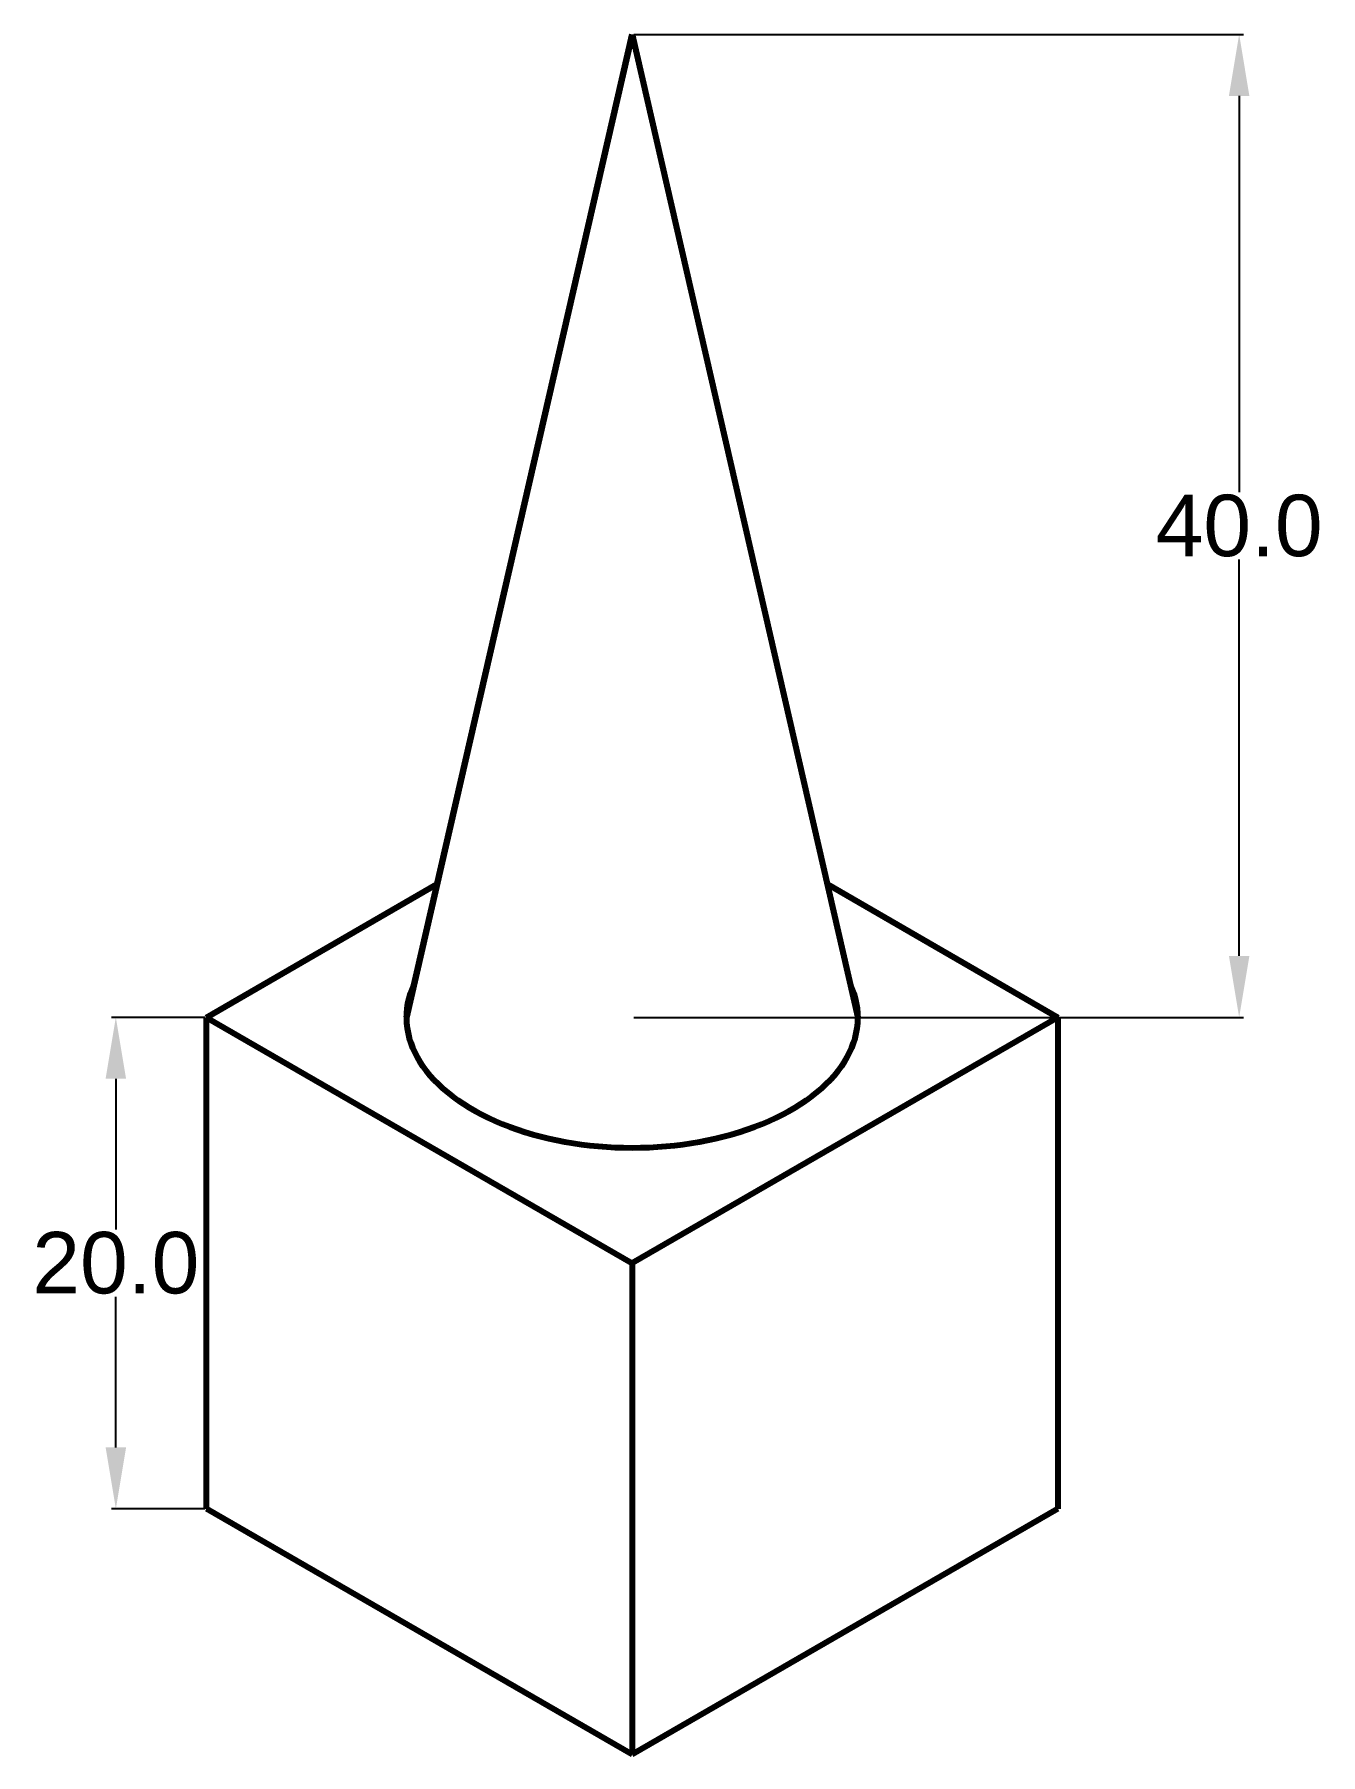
# Model space of a CAD drawing. Header units: millimetres. Extents: x 58.7 to 111.1, y 105.8 to 175.8.
import ezdxf

# ---------------------------------------------------------------- set-up
doc = ezdxf.new("R2010")
doc.units = ezdxf.units.MM
doc.layers.add('thick continuous', color=7, linetype='Continuous', lineweight=30)
doc.styles.get("Standard").update_dxf_attribs({"font": 'Arial.ttf'})
doc.dimstyles.get("Standard").update_dxf_attribs({"dimtxt": 2.5, "dimasz": 2.5, "dimexe": 0.18, "dimexo": 0.0625, "dimgap": 0.09, "dimtad": 0, "dimtih": 1, "dimtoh": 1, "dimdec": 1, "dimzin": 0, "dimdsep": 46, "dimtxsty": 'Standard', "dimcen": 0.09, "dimadec": 0, "dimazin": 0, "dimtfac": 1, "dimtdec": 1, "dimtofl": 0, "dimtmove": 0, "dimatfit": 3, "dimfxl": 1, "dimtolj": 1, "dimtzin": 0, "dimarcsym": 0})

# ---------------------------------------------------------------- blocks, each defined once
blk = doc.blocks.new('*D1')
at = {"layer": 'Defpoints', "color": 0, "transparency": 16777216}
for p in [(83.067, 175.835), (107.764, 175.835), (83.067, 135.835)]:
    blk.add_point(p, dxfattribs=at)
at = {"layer": 'thick continuous', "color": 0, "lineweight": -2, "transparency": 16777216}
for p, q in [((83.129, 175.835), (107.944, 175.835)), ((107.764, 173.335), (107.764, 157.202)), ((107.764, 138.335), (107.764, 154.469)), ((83.129, 135.835), (107.944, 135.835))]:
    blk.add_line(p, q, dxfattribs=at)
at = {"layer": 'thick continuous', "color": 0, "transparency": 16777216}
for points in [[(107.347, 173.335), (108.18, 173.335), (107.764, 175.835)], [(107.347, 138.335), (108.18, 138.335), (107.764, 135.835)]]:
    blk.add_solid(points, dxfattribs=at)
at = {"layer": 'thick continuous', "color": 0, "lineweight": 5, "transparency": 16777216, "insert": (107.764, 155.835), "char_height": 2.5, "attachment_point": 5}
blk.add_mtext('\\A1;40.0', dxfattribs=at)
blk = doc.blocks.new('*D2')
at = {"layer": 'Defpoints', "color": 0, "transparency": 16777216}
for p in [(62.061, 135.835), (65.746, 135.835), (65.746, 115.835)]:
    blk.add_point(p, dxfattribs=at)
at = {"layer": 'thick continuous', "color": 0, "lineweight": -2, "transparency": 16777216}
for p, q in [((65.684, 135.835), (61.881, 135.835)), ((62.061, 133.335), (62.061, 127.202)), ((62.061, 118.335), (62.061, 124.469)), ((65.684, 115.835), (61.881, 115.835))]:
    blk.add_line(p, q, dxfattribs=at)
at = {"layer": 'thick continuous', "color": 0, "transparency": 16777216}
for points in [[(61.644, 133.335), (62.478, 133.335), (62.061, 135.835)], [(61.644, 118.335), (62.478, 118.335), (62.061, 115.835)]]:
    blk.add_solid(points, dxfattribs=at)
at = {"layer": 'thick continuous', "color": 0, "lineweight": 5, "transparency": 16777216, "insert": (62.061, 125.835), "char_height": 2.5, "attachment_point": 5}
blk.add_mtext('\\A1;20.0', dxfattribs=at)

msp = doc.modelspace()

# ---------------------------------------------------------------- linework, layer by layer
at = {"layer": 'thick continuous', "lineweight": 80}
for p, q in [((83.067, 175.835), (73.881, 135.835)), ((73.881, 135.835), (83.067, 175.835)), ((83.067, 175.835), (92.252, 135.835)), ((65.746, 135.835), (75.125, 141.25)), ((91.009, 141.25), (100.387, 135.835)), ((65.746, 135.835), (83.067, 125.835)), ((65.746, 115.835), (65.746, 135.835)), ((100.387, 135.835), (83.067, 125.835)), ((100.387, 135.835), (100.387, 115.835)), ((83.067, 125.835), (83.067, 105.835)), ((83.067, 105.835), (65.746, 115.835)), ((100.387, 115.835), (83.067, 105.835))]:
    msp.add_line(p, q, dxfattribs=at)
msp.add_ellipse((83.067, 135.835), major_axis=(-9.186, 0), ratio=0.57735, start_param=6.019558, end_param=9.688405, dxfattribs=at)

# ---------------------------------------------------------------- dimensions: what is measured, and where the dimension line sits
at = {"layer": 'thick continuous', "lineweight": 5}
for base, p1, p2, picture, middle in [((107.764, 175.835), (83.067, 135.835), (83.067, 175.835), '*D1', (107.764, 155.835)), ((62.061, 135.835), (65.746, 115.835), (65.746, 135.835), '*D2', (62.061, 125.835))]:
    dim = msp.add_linear_dim(base=base, p1=p1, p2=p2, angle=90, dimstyle='Standard', dxfattribs=at)
    dim.commit()
    dim.dimension.update_dxf_attribs({"geometry": picture, "text_midpoint": middle})

doc.saveas('drawing.dxf')
